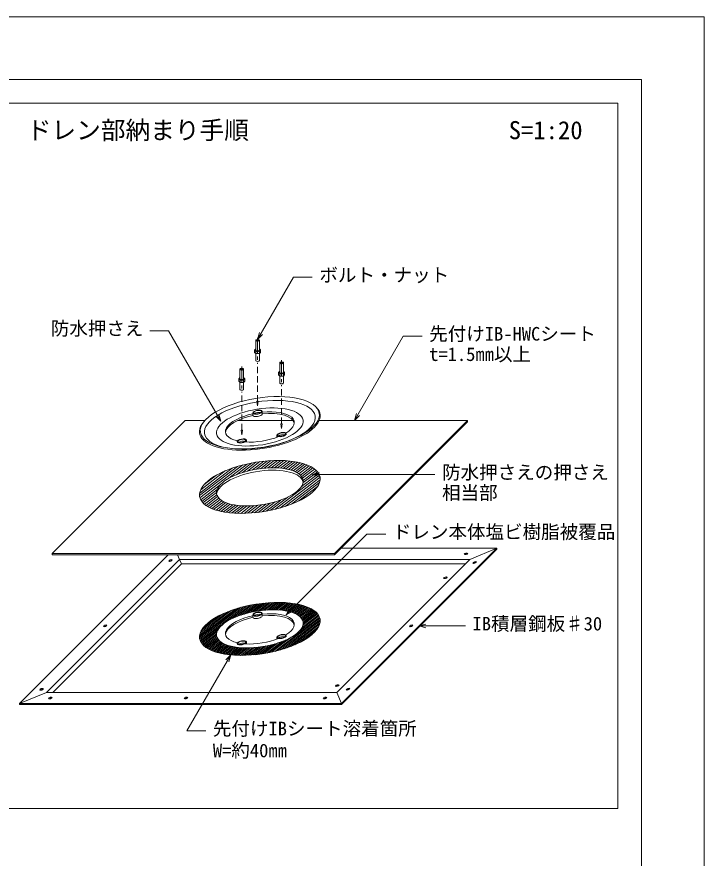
# Model space of a CAD drawing. Units: millimetres, scale not verified. Extents: x -840 to 840, y -594 to 594.
# Drawn here: x 402 to 840, y 57 to 594 of the extents above; entities that cross this region are included whole.
import ezdxf
from ezdxf.enums import TextEntityAlignment as Align

# ---------------------------------------------------------------- set-up
doc = ezdxf.new("R2010")
doc.units = ezdxf.units.MM
doc.header["$LTSCALE"] = 2
doc.linetypes.add('CHAIN1', pattern=[8, 5, -1, 1, -1])
doc.linetypes.add('DASHED2', pattern=[3, 2, -1])
for name, color, linetype, lineweight in [('0-0_鋼材(受け鋼鈑)', 7, 'Continuous', 9), ('0-1_輪郭線', 2, 'Continuous', 9), ('0-2_図面枠', 7, 'Continuous', 9), ('0-3_文字', 5, 'Continuous', 9), ('0-7_部材(ﾋﾞｽ類)', 7, 'Continuous', 9), ('0-8_中心線', 2, 'CHAIN1', 9), ('0-9_部材(ﾄﾞﾚﾝ)', 4, 'Continuous', 9), ('0-B_IBｼｰﾄ', 4, 'Continuous', 9), ('0-C_部材(積層鋼板)', 4, 'Continuous', 9), ('0-E_寸法線', 7, 'Continuous', 9), ('1-2_躯体', 7, 'Continuous', 9)]:
    doc.layers.add(name, color=color, linetype=linetype, lineweight=lineweight)
doc.styles.add('ＭＳ ゴシック', font='')
doc.styles.get('ＭＳ ゴシック').set_extended_font_data('MS Gothic')

msp = doc.modelspace()

# ---------------------------------------------------------------- linework, layer by layer
at = {"layer": '0-0_鋼材(受け鋼鈑)', "linetype": 'DASHED2'}
for p, q in [((555.265, 348.738), (555.265, 372.738)), ((545.186, 330.377), (545.186, 354.377)), ((570.582, 334.451), (570.582, 358.451))]:
    msp.add_line(p, q, dxfattribs=at)
at = {"layer": '0-1_輪郭線'}
for points in [[(800, 554), (-800, 554), (-800, -554), (800, -554)], [(85, 539), (785, 539), (785, 89), (85, 89)]]:
    msp.add_lwpolyline(points, close=True, dxfattribs=at)
at = {"layer": '0-2_図面枠'}
msp.add_lwpolyline([(840, -594), (840, 594), (-840, 594), (-840, -594)], close=True, dxfattribs=at)
at = {"layer": '0-7_部材(ﾋﾞｽ類)'}
for p, q in [((554.065, 387.618), (554.065, 381.468)), ((555.04, 386.821), (555.04, 388.115)), ((555.04, 387.515), (555.49, 387.515)), ((555.04, 386.821), (555.49, 386.821)), ((555.49, 386.821), (555.49, 388.115)), ((556.465, 387.618), (556.465, 381.468)), ((554.065, 382.189), (553.345, 381.468)), ((553.345, 381.468), (553.345, 379.968)), ((554.14, 380.673), (553.345, 381.468)), ((553.862, 380.951), (553.742, 381.071)), ((556.39, 380.673), (557.185, 381.468)), ((556.668, 380.951), (556.788, 381.071)), ((554.14, 379.173), (553.345, 379.968)), ((554.065, 379.248), (554.065, 374.733)), ((554.14, 380.673), (556.39, 380.673)), ((554.14, 380.433), (554.14, 379.173)), ((554.14, 379.173), (556.39, 379.173)), ((556.39, 380.433), (556.39, 379.173)), ((556.39, 379.173), (557.185, 379.968)), ((556.465, 379.248), (556.465, 374.733)), ((569.382, 373.331), (569.382, 367.181)), ((570.357, 372.534), (570.357, 373.828)), ((570.357, 373.228), (570.807, 373.228)), ((570.357, 372.534), (570.807, 372.534)), ((570.807, 372.534), (570.807, 373.828)), ((571.782, 373.331), (571.782, 367.181)), ((543.986, 369.257), (543.986, 363.107)), ((544.961, 368.46), (544.961, 369.754)), ((544.961, 369.154), (545.411, 369.154)), ((544.961, 368.46), (545.411, 368.46)), ((545.411, 368.46), (545.411, 369.754)), ((546.386, 369.257), (546.386, 363.107)), ((569.382, 367.902), (568.661, 367.181)), ((568.661, 367.181), (568.661, 365.681)), ((569.457, 366.386), (568.661, 367.181)), ((569.457, 364.886), (568.661, 365.681)), ((569.179, 366.663), (569.059, 366.783)), ((569.382, 364.961), (569.382, 360.446)), ((569.457, 366.386), (571.707, 366.386)), ((569.457, 366.146), (569.457, 364.886)), ((571.707, 366.386), (572.502, 367.181)), ((571.707, 366.146), (571.707, 364.886)), ((571.707, 364.886), (572.502, 365.681)), ((571.782, 364.961), (571.782, 360.446)), ((571.984, 366.663), (572.104, 366.783)), ((543.986, 363.828), (543.265, 363.107)), ((543.265, 363.107), (543.265, 361.607)), ((544.061, 362.312), (543.265, 363.107)), ((544.061, 360.812), (543.265, 361.607)), ((543.783, 362.589), (543.663, 362.709)), ((543.986, 360.887), (543.986, 356.372)), ((544.061, 362.312), (546.311, 362.312)), ((544.061, 362.072), (544.061, 360.812)), ((544.061, 360.812), (546.311, 360.812)), ((546.311, 362.312), (547.106, 363.107)), ((546.311, 362.072), (546.311, 360.812)), ((546.311, 360.812), (547.106, 361.607)), ((546.386, 360.887), (546.386, 356.372)), ((546.588, 362.589), (546.708, 362.709)), ((569.457, 364.886), (571.707, 364.886))]:
    msp.add_line(p, q, dxfattribs=at)
for points in [[(556.465, 382.189), (557.185, 381.468), (557.185, 379.968)], [(571.782, 367.902), (572.502, 367.181), (572.502, 365.681)], [(546.386, 363.828), (547.106, 363.107), (547.106, 361.607)]]:
    msp.add_lwpolyline(points, dxfattribs=at)
for centre, radius, start, end in [((554.6, 380.888), 1.301, 138.73929, 164.83772), ((553.203, 380.291), 0.948, 55.3174, 81.41583), ((554.281, 381.087), 0.948, 103.20373, 124.6826), ((556.249, 381.087), 0.948, 55.3174, 76.79627), ((557.327, 380.291), 0.948, 98.58417, 124.6826), ((555.93, 380.888), 1.301, 15.16228, 41.26071), ((552.884, 380.093), 1.301, 15.16228, 41.26071), ((555.265, 377.916), 2.757, 90, 114.08515), ((555.265, 377.916), 2.757, 65.91485, 90), ((557.646, 380.093), 1.301, 138.73929, 164.83772), ((569.917, 366.601), 1.301, 138.73929, 164.83772), ((568.52, 366.004), 0.948, 55.3174, 81.41583), ((569.598, 366.8), 0.948, 103.20373, 124.6826), ((568.201, 365.805), 1.301, 15.16228, 41.26071), ((570.582, 363.629), 2.757, 90, 114.08515), ((570.582, 363.629), 2.757, 65.91485, 90), ((572.962, 365.805), 1.301, 138.73929, 164.83772), ((571.565, 366.8), 0.948, 55.3174, 76.79627), ((572.644, 366.004), 0.948, 98.58417, 124.6826), ((571.246, 366.601), 1.301, 15.16228, 41.26071), ((544.521, 362.527), 1.301, 138.73929, 164.83772), ((543.124, 361.93), 0.948, 55.3174, 81.41583), ((544.202, 362.726), 0.948, 103.20373, 124.6826), ((542.805, 361.731), 1.301, 15.16228, 41.26071), ((545.186, 359.555), 2.757, 90, 114.08515), ((545.186, 359.555), 2.757, 65.91485, 90), ((547.566, 361.731), 1.301, 138.73929, 164.83772), ((546.169, 362.726), 0.948, 55.3174, 76.79627), ((547.248, 361.93), 0.948, 98.58417, 124.6826), ((545.85, 362.527), 1.301, 15.16228, 41.26071)]:
    msp.add_arc(centre, radius, start, end, dxfattribs=at)
for centre, major_axis, ratio, start_param, end_param in [((555.265, 387.618), (-1.2, 0), 0.414214, 5.5602863, 7.6653652), ((555.265, 387.768), (-1.05, 0), 0.33053, 4.9283495, 7.6380211), ((555.265, 387.768), (-1.05, 0), 0.33053, 1.7867568, 4.4964285), ((555.265, 387.618), (-1.2, 0), 0.414214, 1.7594127, 3.8644917), ((555.265, 381.468), (-1.2, 0), 0.414214, 6.2831853, 9.424778), ((555.265, 374.733), (-1.2, 0), 0.414214, 6.2831853, 9.424778), ((555.265, 374.523), (-1.05, 0), 0.33053, 0.0996004, 3.0419922), ((570.582, 373.331), (-1.2, 0), 0.414214, 5.5602863, 7.6653652), ((570.582, 373.481), (-1.05, 0), 0.33053, 4.9283495, 7.6380211), ((570.582, 373.481), (-1.05, 0), 0.33053, 1.7867568, 4.4964285), ((570.582, 373.331), (-1.2, 0), 0.414214, 1.7594127, 3.8644917), ((545.186, 369.257), (-1.2, 0), 0.414214, 5.5602863, 7.6653652), ((545.186, 369.407), (-1.05, 0), 0.33053, 4.9283495, 7.6380211), ((545.186, 369.407), (-1.05, 0), 0.33053, 1.7867568, 4.4964285), ((545.186, 369.257), (-1.2, 0), 0.414214, 1.7594127, 3.8644917), ((570.582, 367.181), (-1.2, 0), 0.414214, 6.2831853, 9.424778), ((545.186, 363.107), (-1.2, 0), 0.414214, 6.2831853, 9.424778), ((570.582, 360.446), (-1.2, 0), 0.414214, 6.2831853, 9.424778), ((570.582, 360.236), (-1.05, 0), 0.33053, 0.0996004, 3.0419922), ((545.186, 356.372), (-1.2, 0), 0.414214, 6.2831853, 9.424778), ((545.186, 356.162), (-1.05, 0), 0.33053, 0.0996004, 3.0419922)]:
    msp.add_ellipse(centre, major_axis=major_axis, ratio=ratio, start_param=start_param, end_param=end_param, dxfattribs=at)
at = {"layer": '0-8_中心線'}
for p, q in [((555.265, 389.238), (555.265, 372.738)), ((545.186, 370.877), (545.186, 354.377)), ((570.582, 374.951), (570.582, 358.451))]:
    msp.add_line(p, q, dxfattribs=at)
at = {"layer": '0-9_部材(ﾄﾞﾚﾝ)', "color": 6}
for p, q in [((552.255, 339.866), (552.255, 341.366)), ((558.275, 340.773), (558.275, 342.273)), ((548.196, 322.76), (548.196, 323.912)), ((567.572, 325.819), (567.572, 327.079))]:
    msp.add_line(p, q, dxfattribs=at)
at = {"layer": '0-9_部材(ﾄﾞﾚﾝ)'}
for p, q in [((552.255, 211.073), (552.255, 212.573)), ((558.275, 211.98), (558.275, 213.48)), ((548.196, 193.967), (548.196, 195.118)), ((567.572, 197.026), (567.572, 198.286))]:
    msp.add_line(p, q, dxfattribs=at)
at = {"layer": '0-9_部材(ﾄﾞﾚﾝ)', "color": 6}
for centre, major_axis, ratio in [((556.708, 335.077), (-37.9, -6.08), 0.409927), ((556.708, 333.778), (-35.262, -5.657), 0.410108), ((556.708, 332.377), (-27.586, -4.425), 0.410103), ((555.265, 341.82), (-3.001, -0.548), 0.412593), ((555.265, 341.82), (-2.46, -0.428), 0.412075), ((570.582, 327.532), (-3.001, -0.548), 0.412593), ((570.582, 327.532), (-2.46, -0.428), 0.412075), ((545.186, 323.458), (-3.001, -0.548), 0.412593), ((545.186, 323.458), (-2.46, -0.428), 0.412075)]:
    msp.add_ellipse(centre, major_axis=major_axis, ratio=ratio, dxfattribs=at)
for centre, major_axis, ratio, start_param, end_param in [((556.708, 334.477), (-38.38, -6.157), 0.409842, 5.8587144, 9.7184025), ((556.708, 332.377), (-21.925, -3.517), 0.410179, 4.8507416, 7.077818), ((556.708, 331.327), (-21.925, -3.517), 0.410179, 4.8501539, 6.1604124), ((555.265, 340.32), (-3.001, -0.548), 0.412593, 6.2080227, 9.3496154), ((555.265, 340.32), (-3.001, -0.548), 0.412593, 3.8757264, 5.3861708), ((556.708, 331.327), (-21.925, -3.517), 0.410179, 3.1329558, 4.5754307), ((556.708, 332.377), (-21.925, -3.517), 0.410179, 2.357972, 4.5752944), ((570.582, 326.032), (-3.001, -0.548), 0.412593, 3.8757264, 5.3861708), ((545.186, 321.958), (-3.001, -0.548), 0.412593, 3.8757264, 5.3861708), ((556.708, 332.377), (-21.925, -3.517), 0.410179, 1.0577294, 2.0820649)]:
    msp.add_ellipse(centre, major_axis=major_axis, ratio=ratio, start_param=start_param, end_param=end_param, dxfattribs=at)
at = {"layer": '0-9_部材(ﾄﾞﾚﾝ)'}
for centre, major_axis, ratio, start_param, end_param in [((556.708, 203.583), (-21.925, -3.517), 0.410179, 4.8507416, 7.077818), ((556.708, 202.533), (-21.925, -3.517), 0.410179, 4.8501539, 6.1604124), ((555.265, 211.526), (-3.001, -0.548), 0.412593, 6.2080227, 9.3496154), ((555.265, 211.526), (-3.001, -0.548), 0.412593, 3.8757264, 5.3861708), ((556.708, 202.533), (-21.925, -3.517), 0.410179, 3.1329558, 4.5754307), ((556.708, 203.583), (-21.925, -3.517), 0.410179, 2.357972, 4.5752944), ((570.582, 197.239), (-3.001, -0.548), 0.412593, 3.8757264, 5.3861708), ((545.186, 193.165), (-3.001, -0.548), 0.412593, 3.8757264, 5.3861708), ((556.708, 203.583), (-21.925, -3.517), 0.410179, 1.0577294, 2.0820649)]:
    msp.add_ellipse(centre, major_axis=major_axis, ratio=ratio, start_param=start_param, end_param=end_param, dxfattribs=at)
for centre, major_axis, ratio in [((555.265, 213.026), (-3.001, -0.548), 0.412593), ((555.265, 213.026), (-2.46, -0.428), 0.412075), ((570.582, 198.739), (-3.001, -0.548), 0.412593), ((570.582, 198.739), (-2.46, -0.428), 0.412075), ((545.186, 194.665), (-3.001, -0.548), 0.412593), ((545.186, 194.665), (-2.46, -0.428), 0.412075)]:
    msp.add_ellipse(centre, major_axis=major_axis, ratio=ratio, dxfattribs=at)
at = {"layer": '0-B_IBｼｰﾄ', "color": 7}
for p, q in [((424.281, 251.724), (509.134, 336.577)), ((509.134, 336.577), (521.685, 336.577)), ((542.741, 336.577), (577.897, 336.577)), ((594.53, 336.577), (689.134, 336.577)), ((604.281, 251.724), (689.134, 336.577)), ((604.281, 250.724), (689.134, 335.577)), ((689.134, 336.577), (689.134, 335.577)), ((424.281, 251.724), (604.281, 251.724)), ((604.281, 251.724), (604.281, 250.724))]:
    msp.add_line(p, q, dxfattribs=at)
at = {"layer": '0-B_IBｼｰﾄ'}
for p, q in [((518.262, 288.597), (542.559, 307.24)), ((518.353, 290.242), (539.008, 306.091)), ((518.504, 287.207), (545.773, 308.131)), ((536.077, 299.115), (548.756, 308.844)), ((541.769, 301.908), (551.559, 309.42)), ((545.611, 303.28), (554.218, 309.884)), ((548.883, 304.215), (556.755, 310.256)), ((551.827, 304.898), (559.185, 310.545)), ((554.54, 305.405), (561.522, 310.762)), ((557.078, 305.777), (563.774, 310.914)), ((559.472, 306.038), (565.945, 311.005)), ((561.742, 306.204), (568.044, 311.04)), ((563.901, 306.285), (570.075, 311.023)), ((565.96, 306.29), (572.037, 310.953)), ((567.926, 306.223), (573.935, 310.833)), ((569.802, 306.087), (575.77, 310.666)), ((571.592, 305.884), (577.543, 310.451)), ((573.296, 305.616), (579.255, 310.189)), ((574.913, 305.282), (580.905, 309.88)), ((576.443, 304.88), (582.494, 309.523)), ((577.88, 304.407), (584.017, 309.116)), ((579.22, 303.86), (585.474, 308.659)), ((580.456, 303.232), (586.864, 308.149)), ((581.572, 302.514), (588.182, 307.586)), ((582.554, 301.691), (589.424, 306.963)), ((583.374, 300.744), (590.582, 306.276)), ((519.005, 292.318), (534.897, 304.512)), ((521.091, 295.494), (529.34, 301.824)), ((566.432, 279.867), (594.744, 301.591)), ((583.129, 294.255), (594.19, 302.742)), ((583.99, 299.642), (591.652, 305.521)), ((584.219, 296.666), (593.471, 303.766)), ((584.325, 298.323), (592.618, 304.687)), ((518.984, 285.999), (531.675, 295.738)), ((569.546, 280.681), (595.089, 300.28)), ((572.946, 281.714), (595.149, 298.751)), ((576.794, 283.091), (594.765, 296.881)), ((519.641, 284.928), (529.449, 292.454)), ((520.443, 283.968), (529.064, 290.583)), ((581.54, 285.157), (593.481, 294.32)), ((521.368, 283.102), (529.251, 289.151)), ((522.396, 282.315), (529.769, 287.973)), ((523.521, 281.603), (530.514, 286.969)), ((524.73, 280.955), (531.435, 286.1)), ((526.017, 280.367), (532.501, 285.343)), ((527.38, 279.838), (533.691, 284.68)), ((558.175, 278.258), (566.453, 284.609)), ((560.783, 278.683), (570.022, 285.772)), ((563.526, 279.213), (574.571, 287.688)), ((528.812, 279.361), (534.99, 284.101)), ((530.31, 278.934), (536.389, 283.599)), ((531.872, 278.557), (537.883, 283.17)), ((533.496, 278.228), (539.466, 282.809)), ((535.184, 277.947), (541.135, 282.514)), ((536.933, 277.714), (542.891, 282.286)), ((538.744, 277.528), (544.732, 282.123)), ((540.617, 277.39), (546.662, 282.028)), ((542.554, 277.3), (548.683, 282.004)), ((544.555, 277.261), (550.803, 282.054)), ((546.626, 277.274), (553.028, 282.186)), ((548.77, 277.343), (555.37, 282.408)), ((550.989, 277.47), (557.847, 282.733)), ((553.29, 277.66), (560.486, 283.182)), ((555.683, 277.921), (563.33, 283.789)), ((553.797, 214.711), (560.874, 220.142)), ((555.368, 214.971), (562.248, 220.25)), ((556.878, 215.185), (563.595, 220.338)), ((558.337, 215.358), (564.909, 220.402)), ((559.748, 215.496), (566.199, 220.446)), ((561.115, 215.599), (567.462, 220.47)), ((562.442, 215.672), (568.699, 220.473)), ((563.73, 215.716), (569.912, 220.459)), ((564.982, 215.731), (571.101, 220.426)), ((566.199, 215.719), (572.265, 220.374)), ((567.382, 215.682), (573.407, 220.305)), ((568.534, 215.62), (574.527, 220.219)), ((569.654, 215.534), (575.623, 220.115)), ((518.255, 198.782), (540.901, 216.16)), ((518.274, 197.852), (542.954, 216.79)), ((518.378, 199.822), (538.698, 215.414)), ((518.409, 197.01), (544.896, 217.334)), ((518.635, 196.238), (546.746, 217.809)), ((535.162, 207.975), (548.521, 218.225)), ((539.503, 210.36), (550.231, 218.592)), ((542.274, 211.541), (551.883, 218.914)), ((544.608, 212.387), (553.483, 219.197)), ((546.701, 213.047), (555.04, 219.446)), ((548.633, 213.584), (556.553, 219.661)), ((550.444, 214.028), (558.028, 219.848)), ((552.159, 214.4), (559.468, 220.007)), ((570.742, 215.424), (576.697, 219.993)), ((571.799, 215.289), (577.75, 219.856)), ((572.825, 215.131), (578.781, 219.701)), ((573.821, 214.95), (579.787, 219.528)), ((574.786, 214.745), (580.773, 219.339)), ((575.719, 214.515), (581.737, 219.134)), ((576.618, 214.261), (582.677, 218.91)), ((577.486, 213.981), (583.594, 218.668)), ((578.318, 213.674), (584.489, 218.409)), ((579.116, 213.341), (585.359, 218.131)), ((579.875, 212.978), (586.204, 217.834)), ((580.595, 212.585), (587.025, 217.519)), ((581.271, 212.159), (587.819, 217.183)), ((581.901, 211.696), (588.586, 216.826)), ((582.479, 211.195), (589.327, 216.449)), ((583.001, 210.65), (590.035, 216.047)), ((583.46, 210.057), (590.715, 215.623)), ((583.84, 209.403), (591.36, 215.173)), ((584.133, 208.682), (591.971, 214.697)), ((518.709, 201.022), (536.292, 214.513)), ((519.361, 202.467), (533.563, 213.365)), ((520.669, 204.416), (530.179, 211.714)), ((566.19, 189.242), (594.707, 211.124)), ((568.019, 189.7), (594.954, 210.368)), ((569.934, 190.225), (595.116, 209.547)), ((582.149, 202.433), (594.386, 211.823)), ((583.615, 204.503), (594.002, 212.474)), ((584.159, 205.866), (593.563, 213.083)), ((584.313, 207.875), (592.543, 214.191)), ((584.342, 206.953), (593.077, 213.655)), ((518.937, 195.525), (532.304, 205.781)), ((571.955, 190.83), (595.168, 208.642)), ((574.114, 191.541), (595.086, 207.634)), ((576.455, 192.392), (594.818, 206.482)), ((579.082, 193.463), (594.27, 205.116)), ((519.306, 194.862), (530.05, 203.107)), ((519.73, 194.243), (529.357, 201.629)), ((520.204, 193.661), (529.098, 200.485)), ((520.726, 193.116), (529.079, 199.526)), ((521.288, 192.602), (529.223, 198.691)), ((582.228, 194.931), (593.203, 203.353)), ((587.487, 198.021), (590.03, 199.972)), ((521.889, 192.118), (529.488, 197.948)), ((522.526, 191.661), (529.846, 197.278)), ((523.196, 191.23), (530.285, 196.669)), ((523.897, 190.823), (530.791, 196.112)), ((524.63, 190.439), (531.355, 195.6)), ((525.388, 190.076), (531.972, 195.128)), ((526.177, 189.736), (532.636, 194.692)), ((526.99, 189.415), (533.345, 194.29)), ((527.828, 189.112), (534.094, 193.92)), ((528.693, 188.83), (534.881, 193.579)), ((529.581, 188.566), (535.705, 193.265)), ((556.466, 187.453), (564.29, 193.457)), ((557.968, 187.66), (566.187, 193.967)), ((559.514, 187.901), (568.232, 194.59)), ((561.101, 188.174), (570.491, 195.378)), ((562.739, 188.485), (573.109, 196.442)), ((564.433, 188.84), (576.657, 198.219)), ((530.491, 188.319), (536.563, 192.978)), ((531.426, 188.091), (537.454, 192.717)), ((532.384, 187.881), (538.378, 192.48)), ((533.363, 187.687), (539.335, 192.269)), ((534.364, 187.51), (540.322, 192.082)), ((535.389, 187.351), (541.34, 191.917)), ((536.435, 187.209), (542.388, 191.776)), ((537.503, 187.082), (543.469, 191.66)), ((538.594, 186.974), (544.58, 191.568)), ((539.708, 186.884), (545.723, 191.499)), ((540.843, 186.809), (546.898, 191.455)), ((542.002, 186.753), (548.106, 191.437)), ((543.185, 186.716), (549.348, 191.444)), ((544.391, 186.696), (550.627, 191.48)), ((545.621, 186.694), (551.943, 191.545)), ((546.878, 186.713), (553.299, 191.641)), ((548.159, 186.751), (554.698, 191.769)), ((549.468, 186.81), (556.144, 191.932)), ((550.806, 186.891), (557.64, 192.135)), ((552.171, 186.993), (559.194, 192.382)), ((553.57, 187.122), (560.813, 192.679)), ((555, 187.273), (562.505, 193.032))]:
    msp.add_line(p, q, dxfattribs=at)
at = {"layer": '0-B_IBｼｰﾄ', "color": 7}
msp.add_lwpolyline([(424.281, 251.724), (424.281, 250.724), (604.281, 250.724)], dxfattribs=at)
at = {"layer": '0-B_IBｼｰﾄ'}
for centre, major_axis, ratio in [((556.708, 294.15), (-38.38, -6.157), 0.409842), ((556.708, 294.15), (27.586, 4.425), 0.410103), ((556.708, 203.583), (-38.38, -6.157), 0.409842), ((556.708, 203.583), (27.586, 4.425), 0.410103)]:
    msp.add_ellipse(centre, major_axis=major_axis, ratio=ratio, dxfattribs=at)
at = {"layer": '0-B_IBｼｰﾄ', "color": 7}
for major_axis, ratio in [((-38.38, -6.157), 0.409842), ((-27.586, -4.425), 0.410103)]:
    msp.add_ellipse((556.708, 294.15), major_axis=major_axis, ratio=ratio, dxfattribs=at)
msp.add_ellipse((556.708, 292.65), major_axis=(-27.586, -4.425), ratio=0.410103, start_param=3.1407173, end_param=6.1526751, dxfattribs=at)
at = {"layer": '0-C_部材(積層鋼板)', "color": 7}
for p, q in [((608.732, 155.351), (707.727, 254.346)), ((690.656, 247.908), (707.727, 254.979)), ((707.727, 254.979), (707.727, 254.346)), ((403.536, 155.984), (498.276, 250.724)), ((505.46, 247.908), (504.293, 250.724)), ((690.656, 247.908), (505.46, 247.908)), ((505.46, 247.908), (506.66, 245.01)), ((605.803, 163.055), (690.656, 247.908)), ((424.705, 163.055), (506.66, 245.01)), ((687.758, 245.01), (506.66, 245.01)), ((403.536, 155.984), (420.607, 163.055)), ((608.732, 155.984), (605.803, 163.055)), ((608.732, 155.984), (403.536, 155.984)), ((403.536, 155.984), (403.536, 155.351)), ((608.732, 155.984), (608.732, 155.351)), ((608.732, 155.351), (403.536, 155.351))]:
    msp.add_line(p, q, dxfattribs=at)
for points in [[(608.732, 155.984), (707.727, 254.979), (608.536, 254.979)], [(605.803, 163.055), (420.607, 163.055), (505.46, 247.908)]]:
    msp.add_lwpolyline(points, dxfattribs=at)
for centre, major_axis in [((499.753, 247.201), (-1.086, -0.45)), ((688.191, 251.443), (-1.148, -0.255)), ((693.691, 245.943), (-1.086, -0.45)), ((674.918, 236.17), (-1.148, -0.255)), ((458.033, 205.481), (-1.086, -0.45)), ((653.23, 205.481), (-1.086, -0.45)), ((606.187, 167.439), (-1.148, -0.255)), ((417.571, 165.02), (-1.086, -0.45)), ((612.924, 165.176), (-1.086, -0.45)), ((423.071, 159.52), (-1.148, -0.255)), ((509.67, 159.52), (-1.148, -0.255)), ((598.268, 159.52), (-1.148, -0.255))]:
    msp.add_ellipse(centre, major_axis=major_axis, ratio=0.414214, dxfattribs=at)
for centre, major_axis, start_param, end_param in [((499.753, 246.567), (-1.086, -0.45), 3.6270097, 5.4579313), ((688.191, 250.81), (-1.148, -0.255), 3.7411361, 5.5004976), ((693.691, 245.31), (-1.086, -0.45), 3.6270097, 5.4579313), ((674.918, 235.537), (-1.148, -0.255), 3.7411361, 5.5004976), ((458.033, 204.848), (-1.086, -0.45), 3.6270097, 5.4579313), ((653.23, 204.848), (-1.086, -0.45), 3.6270097, 5.4579313), ((606.187, 166.806), (-1.148, -0.255), 3.7411361, 5.5004976), ((417.571, 164.386), (-1.086, -0.45), 3.6270097, 5.4579313), ((612.924, 164.543), (-1.086, -0.45), 3.6270097, 5.4579313), ((423.071, 158.886), (-1.148, -0.255), 3.7411361, 5.5004976), ((509.67, 158.886), (-1.148, -0.255), 3.7411361, 5.5004976), ((598.268, 158.886), (-1.148, -0.255), 3.7411361, 5.5004976)]:
    msp.add_ellipse(centre, major_axis=major_axis, ratio=0.414214, start_param=start_param, end_param=end_param, dxfattribs=at)
at = {"layer": '0-E_寸法線'}
for p, q in [((554.86, 348.738), (555.67, 348.738)), ((555.265, 345.764), (554.86, 348.738)), ((555.265, 345.764), (555.67, 348.738)), ((570.177, 334.451), (570.987, 334.451)), ((570.582, 331.477), (570.177, 334.451)), ((570.582, 331.477), (570.987, 334.451)), ((544.781, 330.377), (545.591, 330.377)), ((545.186, 327.403), (544.781, 330.377)), ((545.186, 327.403), (545.591, 330.377)), ((573.443, 212.523), (624.946, 264.026)), ((624.946, 264.026), (636.946, 264.026)), ((538.177, 187.01), (510.21, 138.57)), ((510.21, 138.57), (522.21, 138.57))]:
    msp.add_line(p, q, dxfattribs=at)
for points in [[(555.265, 388.258), (578.144, 427.887), (590.144, 427.887)], [(531.818, 336.098), (498.507, 393.794), (486.507, 393.794)], [(558.447, 391.44), (555.265, 388.258), (556.43, 392.605)], [(617.071, 336.577), (648.131, 390.375), (660.131, 390.375)], [(528.636, 339.28), (531.818, 336.098), (530.653, 340.445)], [(620.253, 339.759), (617.071, 336.577), (618.236, 340.923)], [(594.644, 300.857), (590.297, 302.022), (594.644, 303.187)], [(590.297, 302.022), (656.327, 302.022), (668.327, 302.022)], [(575.691, 216.417), (573.441, 212.52), (577.338, 214.77)], [(662.569, 206.644), (658.223, 205.48), (662.569, 204.315)], [(658.225, 205.479), (675.764, 205.479), (687.764, 205.479)], [(534.995, 183.831), (538.177, 187.013), (537.013, 182.666)]]:
    msp.add_lwpolyline(points, dxfattribs=at)
at = {"layer": '1-2_躯体'}
for major_axis, ratio in [((-38.38, -6.157), 0.409842), ((-27.586, -4.425), 0.410103)]:
    msp.add_ellipse((556.708, 203.583), major_axis=major_axis, ratio=ratio, dxfattribs=at)

# ---------------------------------------------------------------- texts
at = {"layer": '0-3_文字', "color": 7, "style": 'ＭＳ ゴシック'}
for s, height, p in [('ドレン部納まり手順', 11.54, (408.096, 512.493)), ('S=1:20', 11.54, (715.396, 512.475)), ('ボルト・ナット', 8.666, (594.685, 422.383)), ('防水押さえ', 8.666, (423.445, 388.29)), ('先付けIB-HWCシート', 8.666, (664.671, 384.871)), ('t=1.5㎜以上', 8.666, (664.671, 371.871)), ('防水押さえの押さえ', 8.666, (672.868, 296.518)), ('相当部', 8.666, (672.868, 283.518)), ('ドレン本体塩ビ樹脂被覆品', 8.666, (641.486, 258.522)), ('IB積層鋼板♯30', 8.666, (692.305, 199.975)), ('先付けIBシート溶着箇所', 8.666, (526.751, 133.067)), ('W=約40㎜', 8.666, (526.751, 119.067))]:
    msp.add_text(s, height=height, dxfattribs=at).set_placement(p, align=Align.BOTTOM_LEFT)

doc.saveas('drawing.dxf')
